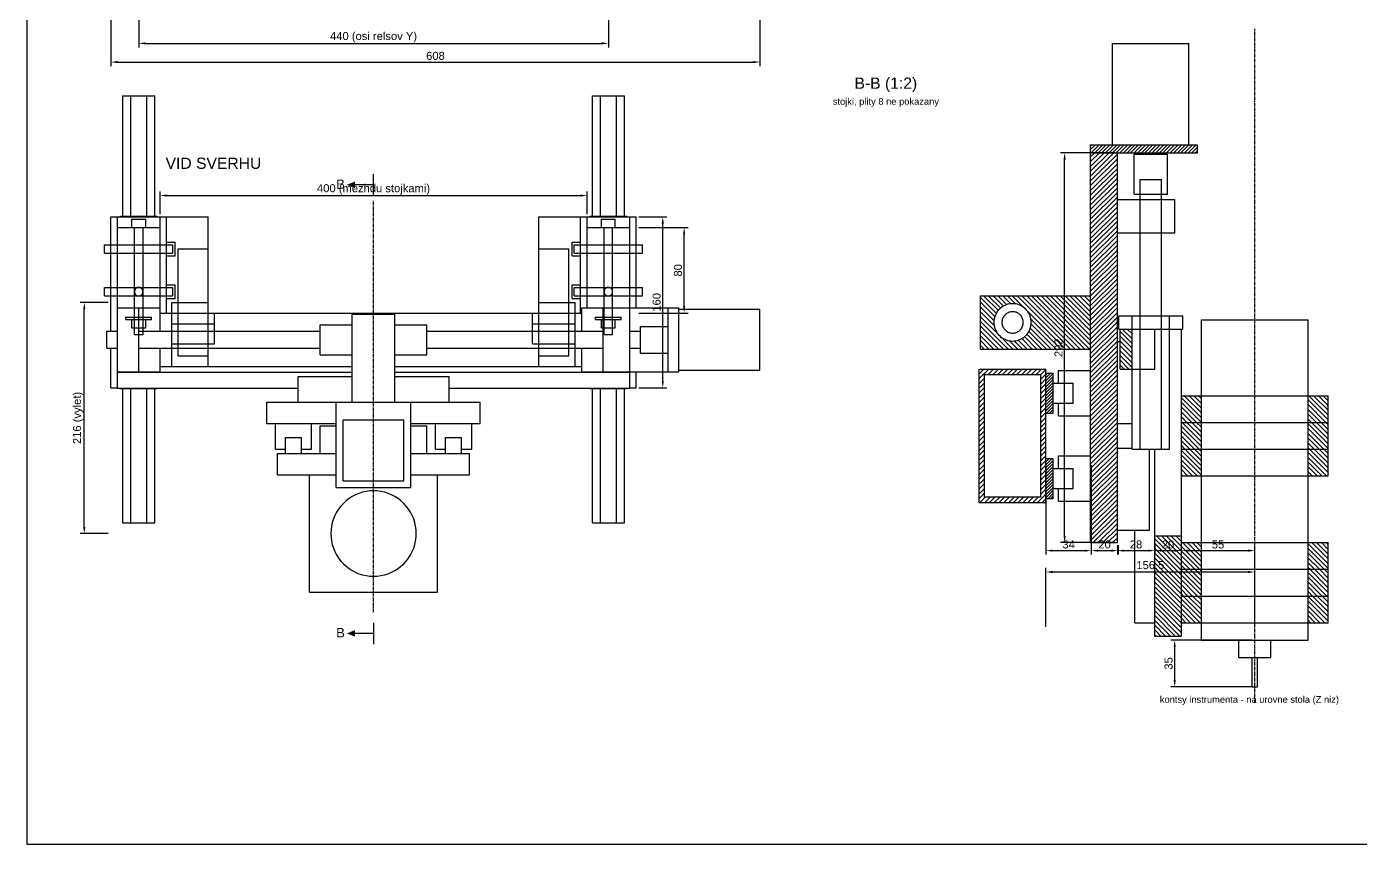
# Model space of a CAD drawing. Header units: millimetres. Extents: x 15 to 2636, y 5 to 589.
# Drawn here: x 20 to 519.8, y 5 to 311.2 of the extents above; entities that cross this region are included whole.
import ezdxf
from ezdxf.enums import TextEntityAlignment as Align

# ---------------------------------------------------------------- set-up
doc = ezdxf.new("R2010")
doc.units = ezdxf.units.MM
doc.header["$LTSCALE"] = 0.4
doc.linetypes.add('CENTER', pattern=[5.08, 3.175, -0.635, 0.635, -0.635])
doc.linetypes.add('DASHED', pattern=[1.524, 1.27, -0.254])
for name, color, linetype in [('Golova', 212, 'CONTINUOUS'), ('Krepezh', 6, 'CONTINUOUS'), ('Nevidimye', 8, 'DASHED'), ('Osevye', 8, 'CENTER'), ('Privod', 134, 'CONTINUOUS'), ('Rama', 7, 'CONTINUOUS'), ('Ramka', 7, 'CONTINUOUS'), ('Razmery', 8, 'CONTINUOUS'), ('Relsy', 5, 'CONTINUOUS'), ('Shtrihovka', 8, 'CONTINUOUS'), ('SHVP', 1, 'CONTINUOUS'), ('Tekst', 7, 'CONTINUOUS'), ('Uzly', 94, 'CONTINUOUS')]:
    doc.layers.add(name, color=color, linetype=linetype)
doc.styles.add('CHERT', font='arial.ttf')
doc.dimstyles.new('T1', dxfattribs={"dimtxt": 3, "dimasz": 2.5, "dimexe": 1.5, "dimexo": 1, "dimgap": 0.8, "dimtad": 1, "dimtxsty": 'CHERT', "dimcen": 2.5, "dimazin": 3, "dimtfac": 1, "dimtmove": 0, "dimatfit": 3})

msp = doc.modelspace()

# ---------------------------------------------------------------- hatches: boundary and pattern name
at = {"layer": 'Shtrihovka'}
h = msp.add_hatch(dxfattribs=at)
h.set_pattern_fill('ANSI31', scale=0.3)
h.paths.add_polyline_path([(458.75, 264), (418.75, 264), (418.75, 267), (458.75, 267)])
h = msp.add_hatch(dxfattribs=at)
h.set_pattern_fill('ANSI31', scale=0.4)
h.paths.add_polyline_path([(428.75, 118), (418.75, 118), (418.75, 264), (428.75, 264)])
h = msp.add_hatch(dxfattribs=at)
h.set_pattern_fill('ANSI31', scale=0.4, angle=90)
h.paths.add_polyline_path([(418.75, 190.5), (377.5, 190.5), (377.5, 210.5), (418.75, 210.5)])
h.paths.add_polyline_path([(396.5, 200.5), (396.2615, 202.3117), (395.5622, 204), (394.4497, 205.4497), (393, 206.5622), (391.3117, 207.2615), (389.5, 207.5), (387.6883, 207.2615), (386, 206.5622), (384.5503, 205.4497), (383.4378, 204), (382.7385, 202.3117), (382.5, 200.5), (382.7385, 198.6883), (383.4378, 197), (384.5503, 195.5503), (386, 194.4378), (387.6883, 193.7385), (389.5, 193.5), (391.3117, 193.7385), (393, 194.4378), (394.4497, 195.5503), (395.5622, 197), (396.2615, 198.6883)], flags=16)
h = msp.add_hatch(dxfattribs=at)
h.set_pattern_fill('ANSI31', scale=0.4, angle=90)
h.paths.add_polyline_path([(434.25, 183), (429.75, 183), (429.75, 198), (434.25, 198)])
h = msp.add_hatch(dxfattribs=at)
h.set_pattern_fill('ANSI31', scale=0.4)
h.paths.add_polyline_path([(402, 133), (377, 133), (377, 183), (402, 183)])
h.paths.add_polyline_path([(400, 135), (379, 135), (379, 181), (400, 181)], flags=16)
h = msp.add_hatch(dxfattribs=at)
h.set_pattern_fill('ANSI31', scale=0.25)
h.paths.add_polyline_path([(404.75, 166.5), (402, 166.5), (402, 181.5), (404.75, 181.5)])
h = msp.add_hatch(dxfattribs=at)
h.set_pattern_fill('ANSI31', scale=0.4, angle=90)
h.paths.add_polyline_path([(460.25, 163), (452.75, 163), (452.75, 173), (460.25, 173)])
h = msp.add_hatch(dxfattribs=at)
h.set_pattern_fill('ANSI31', scale=0.4, angle=90)
h.paths.add_polyline_path([(507.75, 163), (500.25, 163), (500.25, 173), (507.75, 173)])
h = msp.add_hatch(dxfattribs=at)
h.set_pattern_fill('ANSI31', scale=0.4, angle=90)
h.paths.add_polyline_path([(460.25, 153), (452.75, 153), (452.75, 163), (460.25, 163)])
h = msp.add_hatch(dxfattribs=at)
h.set_pattern_fill('ANSI31', scale=0.4, angle=90)
h.paths.add_polyline_path([(507.75, 153), (500.25, 153), (500.25, 163), (507.75, 163)])
h = msp.add_hatch(dxfattribs=at)
h.set_pattern_fill('ANSI31', scale=0.4, angle=90)
h.paths.add_polyline_path([(460.25, 143), (452.75, 143), (452.75, 153), (460.25, 153)])
h = msp.add_hatch(dxfattribs=at)
h.set_pattern_fill('ANSI31', scale=0.4, angle=90)
h.paths.add_polyline_path([(507.75, 143), (500.25, 143), (500.25, 153), (507.75, 153)])
h = msp.add_hatch(dxfattribs=at)
h.set_pattern_fill('ANSI31', scale=0.25)
h.paths.add_polyline_path([(404.75, 134.5), (402, 134.5), (402, 149.5), (404.75, 149.5)])
h = msp.add_hatch(dxfattribs=at)
h.set_pattern_fill('ANSI31', scale=0.4, angle=90)
h.paths.add_polyline_path([(452.75, 83), (442.75, 83), (442.75, 120.5), (452.75, 120.5)])
h = msp.add_hatch(dxfattribs=at)
h.set_pattern_fill('ANSI31', scale=0.4, angle=90)
h.paths.add_polyline_path([(460.25, 108), (452.75, 108), (452.75, 118), (460.25, 118)])
h = msp.add_hatch(dxfattribs=at)
h.set_pattern_fill('ANSI31', scale=0.4, angle=90)
h.paths.add_polyline_path([(507.75, 108), (500.25, 108), (500.25, 118), (507.75, 118)])
h = msp.add_hatch(dxfattribs=at)
h.set_pattern_fill('ANSI31', scale=0.4, angle=90)
h.paths.add_polyline_path([(460.25, 98), (452.75, 98), (452.75, 108), (460.25, 108)])
h = msp.add_hatch(dxfattribs=at)
h.set_pattern_fill('ANSI31', scale=0.4, angle=90)
h.paths.add_polyline_path([(507.75, 98), (500.25, 98), (500.25, 108), (507.75, 108)])
h = msp.add_hatch(dxfattribs=at)
h.set_pattern_fill('ANSI31', scale=0.4, angle=90)
h.paths.add_polyline_path([(460.25, 88), (452.75, 88), (452.75, 98), (460.25, 98)])
h = msp.add_hatch(dxfattribs=at)
h.set_pattern_fill('ANSI31', scale=0.4, angle=90)
h.paths.add_polyline_path([(507.75, 88), (500.25, 88), (500.25, 98), (507.75, 98)])

# ---------------------------------------------------------------- linework, layer by layer
at = {"layer": 'Golova'}
for p, q in [((418.75, 264), (428.75, 264)), ((418.75, 118), (418.75, 264)), ((428.75, 118), (428.75, 264)), ((445.25, 203), (452.75, 203)), ((460.25, 201.5), (500.25, 201.5)), ((460.25, 81.5), (460.25, 201.5)), ((500.25, 81.5), (500.25, 201.5)), ((452.75, 120.5), (452.75, 198)), ((110, 170.6), (190, 170.6)), ((110, 162.6), (110, 170.6)), ((190, 162.6), (190, 170.6)), ((452.75, 173), (507.75, 173)), ((452.75, 163), (452.75, 173)), ((507.75, 163), (507.75, 173)), ((110, 162.6), (136, 162.6)), ((164, 162.6), (190, 162.6)), ((452.75, 163), (507.75, 163)), ((452.75, 153), (452.75, 163)), ((452.75, 163), (507.75, 163)), ((507.75, 153), (507.75, 163)), ((114, 151.4), (136, 151.4)), ((114, 143.4), (114, 151.4)), ((114, 151.4), (136, 151.4)), ((114, 143.4), (114, 151.4)), ((164, 151.4), (186, 151.4)), ((164, 151.4), (186, 151.4)), ((186, 143.4), (186, 151.4)), ((186, 143.4), (186, 151.4)), ((442.75, 120.5), (442.75, 153)), ((452.75, 153), (507.75, 153)), ((452.75, 143), (452.75, 153)), ((452.75, 153), (507.75, 153)), ((507.75, 143), (507.75, 153)), ((114, 143.4), (136, 143.4)), ((114, 143.4), (136, 143.4)), ((126, 143.4), (136, 143.4)), ((126, 99.4), (126, 143.4)), ((126, 143.4), (136, 143.4)), ((126, 99.4), (126, 143.4)), ((126, 143.4), (136, 143.4)), ((126, 99.4), (126, 143.4)), ((126, 143.4), (136, 143.4)), ((126, 99.4), (126, 143.4)), ((126, 143.4), (136, 143.4)), ((126, 99.4), (126, 143.4)), ((126, 143.4), (136, 143.4)), ((126, 99.4), (126, 143.4)), ((164, 143.4), (186, 143.4)), ((164, 143.4), (186, 143.4)), ((164, 143.4), (174, 143.4)), ((164, 143.4), (174, 143.4)), ((164, 143.4), (174, 143.4)), ((164, 143.4), (174, 143.4)), ((164, 143.4), (174, 143.4)), ((164, 143.4), (174, 143.4)), ((174, 99.4), (174, 143.4)), ((174, 99.4), (174, 143.4)), ((174, 99.4), (174, 143.4)), ((174, 99.4), (174, 143.4)), ((174, 99.4), (174, 143.4)), ((174, 99.4), (174, 143.4)), ((452.75, 143), (507.75, 143)), ((142, 135.2564), (140.8228, 134.5064)), ((143.2381, 135.9009), (142, 135.2564)), ((144.5277, 136.4351), (143.2381, 135.9009)), ((145.8589, 136.8548), (144.5277, 136.4351)), ((147.2216, 137.1569), (145.8589, 136.8548)), ((148.6055, 137.3391), (147.2216, 137.1569)), ((150, 137.4), (148.6055, 137.3391)), ((151.3945, 137.3391), (150, 137.4)), ((152.7784, 137.1569), (151.3945, 137.3391)), ((154.1411, 136.8548), (152.7784, 137.1569)), ((155.4723, 136.4351), (154.1411, 136.8548)), ((156.7619, 135.9009), (155.4723, 136.4351)), ((158, 135.2564), (156.7619, 135.9009)), ((159.1772, 134.5064), (158, 135.2564)), ((136.8936, 130.5772), (136.1436, 129.4)), ((137.7433, 131.6846), (136.8936, 130.5772)), ((138.6863, 132.7137), (137.7433, 131.6846)), ((139.7154, 133.6567), (138.6863, 132.7137)), ((140.8228, 134.5064), (139.7154, 133.6567)), ((160.2846, 133.6567), (159.1772, 134.5064)), ((161.3137, 132.7137), (160.2846, 133.6567)), ((162.2567, 131.6846), (161.3137, 132.7137)), ((163.1064, 130.5772), (162.2567, 131.6846)), ((163.8564, 129.4), (163.1064, 130.5772)), ((134.5452, 125.5411), (134.2431, 124.1784)), ((134.9649, 126.8723), (134.5452, 125.5411)), ((135.4991, 128.1619), (134.9649, 126.8723)), ((136.1436, 129.4), (135.4991, 128.1619)), ((164.5009, 128.1619), (163.8564, 129.4)), ((165.0351, 126.8723), (164.5009, 128.1619)), ((165.4548, 125.5411), (165.0351, 126.8723)), ((165.7569, 124.1784), (165.4548, 125.5411)), ((134.0609, 122.7945), (134, 121.4)), ((134, 121.4), (134.0609, 120.0055)), ((134.2431, 124.1784), (134.0609, 122.7945)), ((134.0609, 120.0055), (134.2431, 118.6216)), ((165.9391, 122.7945), (165.7569, 124.1784)), ((165.7569, 118.6216), (165.9391, 120.0055)), ((166, 121.4), (165.9391, 122.7945)), ((165.9391, 120.0055), (166, 121.4)), ((442.75, 120.5), (452.75, 120.5)), ((442.75, 83), (442.75, 120.5)), ((442.75, 120.5), (452.75, 120.5)), ((452.75, 83), (452.75, 120.5)), ((134.2431, 118.6216), (134.5452, 117.2589)), ((134.5452, 117.2589), (134.9649, 115.9277)), ((134.9649, 115.9277), (135.4991, 114.6381)), ((164.5009, 114.6381), (165.0351, 115.9277)), ((165.0351, 115.9277), (165.4548, 117.2589)), ((165.4548, 117.2589), (165.7569, 118.6216)), ((418.75, 118), (428.75, 118)), ((452.75, 118), (507.75, 118)), ((452.75, 108), (452.75, 118)), ((507.75, 108), (507.75, 118)), ((135.4991, 114.6381), (136.1436, 113.4)), ((136.1436, 113.4), (136.8936, 112.2228)), ((136.8936, 112.2228), (137.7433, 111.1154)), ((137.7433, 111.1154), (138.6863, 110.0863)), ((138.6863, 110.0863), (139.7154, 109.1433)), ((160.2846, 109.1433), (161.3137, 110.0863)), ((161.3137, 110.0863), (162.2567, 111.1154)), ((162.2567, 111.1154), (163.1064, 112.2228)), ((163.1064, 112.2228), (163.8564, 113.4)), ((163.8564, 113.4), (164.5009, 114.6381)), ((139.7154, 109.1433), (140.8228, 108.2936)), ((140.8228, 108.2936), (142, 107.5436)), ((142, 107.5436), (143.2381, 106.8991)), ((143.2381, 106.8991), (144.5277, 106.3649)), ((144.5277, 106.3649), (145.8589, 105.9452)), ((145.8589, 105.9452), (147.2216, 105.6431)), ((147.2216, 105.6431), (148.6055, 105.4609)), ((148.6055, 105.4609), (150, 105.4)), ((150, 105.4), (151.3945, 105.4609)), ((151.3945, 105.4609), (152.7784, 105.6431)), ((152.7784, 105.6431), (154.1411, 105.9452)), ((154.1411, 105.9452), (155.4723, 106.3649)), ((155.4723, 106.3649), (156.7619, 106.8991)), ((156.7619, 106.8991), (158, 107.5436)), ((158, 107.5436), (159.1772, 108.2936)), ((159.1772, 108.2936), (160.2846, 109.1433)), ((452.75, 108), (507.75, 108)), ((452.75, 98), (452.75, 108)), ((452.75, 108), (507.75, 108)), ((507.75, 98), (507.75, 108)), ((126, 99.4), (174, 99.4)), ((126, 99.4), (174, 99.4)), ((126, 99.4), (174, 99.4)), ((126, 99.4), (174, 99.4)), ((126, 99.4), (174, 99.4)), ((126, 99.4), (174, 99.4)), ((452.75, 98), (507.75, 98)), ((452.75, 88), (452.75, 98)), ((452.75, 98), (507.75, 98)), ((507.75, 88), (507.75, 98)), ((452.75, 88), (507.75, 88)), ((442.75, 83), (452.75, 83)), ((460.25, 81.5), (500.25, 81.5)), ((474.25, 81.5), (486.25, 81.5)), ((474.25, 75), (474.25, 81.5)), ((486.25, 75), (486.25, 81.5)), ((474.25, 75), (486.25, 75)), ((479.25, 75), (481.25, 75)), ((479.25, 64), (479.25, 75)), ((481.25, 64), (481.25, 75)), ((479.25, 64), (481.25, 64))]:
    msp.add_line(p, q, dxfattribs=at)
at = {"layer": 'Krepezh'}
for p, q in [((59.4, 239.2), (64.6, 239.2)), ((59.4, 236), (59.4, 239.2)), ((59.4, 239.2), (64.6, 239.2)), ((59.4, 236), (59.4, 239.2)), ((59.4, 236), (64.6, 236)), ((59.4, 236), (64.6, 236)), ((60.4, 236), (63.6, 236)), ((60.4, 236), (63.6, 236)), ((64.6, 236), (64.6, 239.2)), ((64.6, 236), (64.6, 239.2)), ((235.4, 239.2), (240.6, 239.2)), ((235.4, 236), (235.4, 239.2)), ((235.4, 239.2), (240.6, 239.2)), ((235.4, 236), (235.4, 239.2)), ((235.4, 236), (240.6, 236)), ((235.4, 236), (240.6, 236)), ((236.4, 236), (239.6, 236)), ((236.4, 236), (239.6, 236)), ((240.6, 236), (240.6, 239.2)), ((240.6, 236), (240.6, 239.2)), ((72.4, 230.6), (75.6, 230.6)), ((72.4, 229.6), (72.4, 230.6)), ((72.4, 230.6), (75.6, 230.6)), ((72.4, 225.4), (72.4, 230.6)), ((75.6, 225.4), (75.6, 230.6)), ((75.6, 225.4), (75.6, 230.6)), ((224.4, 230.6), (227.6, 230.6)), ((224.4, 225.4), (224.4, 230.6)), ((224.4, 230.6), (227.6, 230.6)), ((224.4, 225.4), (224.4, 230.6)), ((227.6, 229.6), (227.6, 230.6)), ((227.6, 225.4), (227.6, 230.6)), ((49.2, 229.6), (51.6, 229.6)), ((49.2, 226.4), (49.2, 229.6)), ((49.2, 229.6), (51.6, 229.6)), ((49.2, 226.4), (49.2, 229.6)), ((49.2, 226.4), (51.6, 226.4)), ((49.2, 226.4), (51.6, 226.4)), ((72.4, 225.4), (72.4, 226.4)), ((72.4, 225.4), (75.6, 225.4)), ((72.4, 225.4), (75.6, 225.4)), ((224.4, 225.4), (227.6, 225.4)), ((224.4, 225.4), (227.6, 225.4)), ((227.6, 225.4), (227.6, 226.4)), ((248.4, 229.6), (250.8, 229.6)), ((248.4, 229.6), (250.8, 229.6)), ((248.4, 226.4), (250.8, 226.4)), ((248.4, 226.4), (250.8, 226.4)), ((250.8, 226.4), (250.8, 229.6)), ((250.8, 226.4), (250.8, 229.6)), ((49.2, 213.6), (51.6, 213.6)), ((49.2, 210.4), (49.2, 213.6)), ((49.2, 213.6), (51.6, 213.6)), ((49.2, 210.4), (49.2, 213.6)), ((49.2, 210.4), (51.6, 210.4)), ((49.2, 210.4), (51.6, 210.4)), ((72.4, 214.6), (75.6, 214.6)), ((72.4, 213.6), (72.4, 214.6)), ((72.4, 214.6), (75.6, 214.6)), ((72.4, 209.4), (72.4, 214.6)), ((72.4, 209.4), (72.4, 210.4)), ((75.6, 209.4), (75.6, 214.6)), ((75.6, 209.4), (75.6, 214.6)), ((224.4, 214.6), (227.6, 214.6)), ((224.4, 209.4), (224.4, 214.6)), ((224.4, 214.6), (227.6, 214.6)), ((224.4, 209.4), (224.4, 214.6)), ((227.6, 213.6), (227.6, 214.6)), ((227.6, 209.4), (227.6, 214.6)), ((227.6, 209.4), (227.6, 210.4)), ((248.4, 213.6), (250.8, 213.6)), ((248.4, 213.6), (250.8, 213.6)), ((248.4, 210.4), (250.8, 210.4)), ((248.4, 210.4), (250.8, 210.4)), ((250.8, 210.4), (250.8, 213.6)), ((250.8, 210.4), (250.8, 213.6)), ((72.4, 209.4), (75.6, 209.4)), ((72.4, 209.4), (75.6, 209.4)), ((224.4, 209.4), (227.6, 209.4)), ((224.4, 209.4), (227.6, 209.4))]:
    msp.add_line(p, q, dxfattribs=at)
at = {"layer": 'Nevidimye'}
for p, q in [((60.4, 196), (60.4, 236)), ((60.4, 196), (60.4, 236)), ((63.6, 196), (63.6, 236)), ((63.6, 196), (63.6, 236)), ((236.4, 196), (236.4, 236)), ((236.4, 196), (236.4, 236)), ((239.6, 196), (239.6, 236)), ((239.6, 196), (239.6, 236)), ((51.6, 229.6), (74.8, 229.6)), ((51.6, 229.6), (74.8, 229.6)), ((51.6, 226.4), (74.8, 226.4)), ((51.6, 226.4), (74.8, 226.4)), ((74.8, 226.4), (74.8, 229.6)), ((74.8, 226.4), (74.8, 229.6)), ((76.8, 228), (88, 228)), ((76.8, 188), (76.8, 228)), ((212, 228), (223.2, 228)), ((223.2, 188), (223.2, 228)), ((225.2, 229.6), (248.4, 229.6)), ((225.2, 226.4), (225.2, 229.6)), ((225.2, 229.6), (248.4, 229.6)), ((225.2, 226.4), (225.2, 229.6)), ((225.2, 226.4), (248.4, 226.4)), ((225.2, 226.4), (248.4, 226.4)), ((51.6, 213.6), (74.8, 213.6)), ((51.6, 213.6), (74.8, 213.6)), ((51.6, 210.4), (74.8, 210.4)), ((51.6, 210.4), (74.8, 210.4)), ((60.4061, 212.1394), (60.4, 212)), ((60.4, 212), (60.4061, 211.8606)), ((60.4243, 212.2778), (60.4061, 212.1394)), ((60.4061, 211.8606), (60.4243, 211.7222)), ((60.4545, 212.4141), (60.4243, 212.2778)), ((60.4243, 211.7222), (60.4545, 211.5859)), ((60.4965, 212.5472), (60.4545, 212.4141)), ((60.4545, 211.5859), (60.4965, 211.4528)), ((60.5499, 212.6762), (60.4965, 212.5472)), ((60.4965, 211.4528), (60.5499, 211.3238)), ((60.6144, 212.8), (60.5499, 212.6762)), ((60.5499, 211.3238), (60.6144, 211.2)), ((60.6894, 212.9177), (60.6144, 212.8)), ((60.6144, 211.2), (60.6894, 211.0823)), ((60.7743, 213.0285), (60.6894, 212.9177)), ((60.6894, 211.0823), (60.7743, 210.9715)), ((60.8686, 213.1314), (60.7743, 213.0285)), ((60.7743, 210.9715), (60.8686, 210.8686)), ((60.9715, 213.2257), (60.8686, 213.1314)), ((60.8686, 210.8686), (60.9715, 210.7743)), ((61.0823, 213.3106), (60.9715, 213.2257)), ((60.9715, 210.7743), (61.0823, 210.6894)), ((61.2, 213.3856), (61.0823, 213.3106)), ((61.0823, 210.6894), (61.2, 210.6144)), ((61.3238, 213.4501), (61.2, 213.3856)), ((61.2, 210.6144), (61.3238, 210.5499)), ((61.4528, 213.5035), (61.3238, 213.4501)), ((61.3238, 210.5499), (61.4528, 210.4965)), ((61.5859, 213.5455), (61.4528, 213.5035)), ((61.4528, 210.4965), (61.5859, 210.4545)), ((61.7222, 213.5757), (61.5859, 213.5455)), ((61.5859, 210.4545), (61.7222, 210.4243)), ((61.8606, 213.5939), (61.7222, 213.5757)), ((61.7222, 210.4243), (61.8606, 210.4061)), ((62, 213.6), (61.8606, 213.5939)), ((61.8606, 210.4061), (62, 210.4)), ((62.1394, 213.5939), (62, 213.6)), ((62, 210.4), (62.1394, 210.4061)), ((62.2778, 213.5757), (62.1394, 213.5939)), ((62.1394, 210.4061), (62.2778, 210.4243)), ((62.4141, 213.5455), (62.2778, 213.5757)), ((62.2778, 210.4243), (62.4141, 210.4545)), ((62.5472, 213.5035), (62.4141, 213.5455)), ((62.4141, 210.4545), (62.5472, 210.4965)), ((62.6762, 213.4501), (62.5472, 213.5035)), ((62.5472, 210.4965), (62.6762, 210.5499)), ((62.8, 213.3856), (62.6762, 213.4501)), ((62.6762, 210.5499), (62.8, 210.6144)), ((62.9177, 213.3106), (62.8, 213.3856)), ((62.8, 210.6144), (62.9177, 210.6894)), ((63.0285, 213.2257), (62.9177, 213.3106)), ((62.9177, 210.6894), (63.0285, 210.7743)), ((63.1314, 213.1314), (63.0285, 213.2257)), ((63.0285, 210.7743), (63.1314, 210.8686)), ((63.2257, 213.0285), (63.1314, 213.1314)), ((63.1314, 210.8686), (63.2257, 210.9715)), ((63.3106, 212.9177), (63.2257, 213.0285)), ((63.2257, 210.9715), (63.3106, 211.0823)), ((63.3856, 212.8), (63.3106, 212.9177)), ((63.3106, 211.0823), (63.3856, 211.2)), ((63.4501, 212.6762), (63.3856, 212.8)), ((63.3856, 211.2), (63.4501, 211.3238)), ((63.5035, 212.5472), (63.4501, 212.6762)), ((63.4501, 211.3238), (63.5035, 211.4528)), ((63.5455, 212.4141), (63.5035, 212.5472)), ((63.5035, 211.4528), (63.5455, 211.5859)), ((63.5757, 212.2778), (63.5455, 212.4141)), ((63.5455, 211.5859), (63.5757, 211.7222)), ((63.5939, 212.1394), (63.5757, 212.2778)), ((63.5757, 211.7222), (63.5939, 211.8606)), ((63.6, 212), (63.5939, 212.1394)), ((63.5939, 211.8606), (63.6, 212)), ((74.8, 210.4), (74.8, 213.6)), ((74.8, 210.4), (74.8, 213.6)), ((225.2, 213.6), (248.4, 213.6)), ((225.2, 210.4), (225.2, 213.6)), ((225.2, 213.6), (248.4, 213.6)), ((225.2, 210.4), (225.2, 213.6)), ((225.2, 210.4), (248.4, 210.4)), ((225.2, 210.4), (248.4, 210.4)), ((236.4061, 212.1394), (236.4, 212)), ((236.4, 212), (236.4061, 211.8606)), ((236.4243, 212.2778), (236.4061, 212.1394)), ((236.4061, 211.8606), (236.4243, 211.7222)), ((236.4545, 212.4141), (236.4243, 212.2778)), ((236.4243, 211.7222), (236.4545, 211.5859)), ((236.4965, 212.5472), (236.4545, 212.4141)), ((236.4545, 211.5859), (236.4965, 211.4528)), ((236.5499, 212.6762), (236.4965, 212.5472)), ((236.4965, 211.4528), (236.5499, 211.3238)), ((236.6144, 212.8), (236.5499, 212.6762)), ((236.5499, 211.3238), (236.6144, 211.2)), ((236.6894, 212.9177), (236.6144, 212.8)), ((236.6144, 211.2), (236.6894, 211.0823)), ((236.7743, 213.0285), (236.6894, 212.9177)), ((236.6894, 211.0823), (236.7743, 210.9715)), ((236.8686, 213.1314), (236.7743, 213.0285)), ((236.7743, 210.9715), (236.8686, 210.8686)), ((236.9715, 213.2257), (236.8686, 213.1314)), ((236.8686, 210.8686), (236.9715, 210.7743)), ((237.0823, 213.3106), (236.9715, 213.2257)), ((236.9715, 210.7743), (237.0823, 210.6894)), ((237.2, 213.3856), (237.0823, 213.3106)), ((237.0823, 210.6894), (237.2, 210.6144)), ((237.3238, 213.4501), (237.2, 213.3856)), ((237.2, 210.6144), (237.3238, 210.5499)), ((237.4528, 213.5035), (237.3238, 213.4501)), ((237.3238, 210.5499), (237.4528, 210.4965)), ((237.5859, 213.5455), (237.4528, 213.5035)), ((237.4528, 210.4965), (237.5859, 210.4545)), ((237.7222, 213.5757), (237.5859, 213.5455)), ((237.5859, 210.4545), (237.7222, 210.4243)), ((237.8606, 213.5939), (237.7222, 213.5757)), ((237.7222, 210.4243), (237.8606, 210.4061)), ((238, 213.6), (237.8606, 213.5939)), ((237.8606, 210.4061), (238, 210.4)), ((238.1394, 213.5939), (238, 213.6)), ((238, 210.4), (238.1394, 210.4061)), ((238.2778, 213.5757), (238.1394, 213.5939)), ((238.1394, 210.4061), (238.2778, 210.4243)), ((238.4141, 213.5455), (238.2778, 213.5757)), ((238.2778, 210.4243), (238.4141, 210.4545)), ((238.5472, 213.5035), (238.4141, 213.5455)), ((238.4141, 210.4545), (238.5472, 210.4965)), ((238.6762, 213.4501), (238.5472, 213.5035)), ((238.5472, 210.4965), (238.6762, 210.5499)), ((238.8, 213.3856), (238.6762, 213.4501)), ((238.6762, 210.5499), (238.8, 210.6144)), ((238.9177, 213.3106), (238.8, 213.3856)), ((238.8, 210.6144), (238.9177, 210.6894)), ((239.0285, 213.2257), (238.9177, 213.3106)), ((238.9177, 210.6894), (239.0285, 210.7743)), ((239.1314, 213.1314), (239.0285, 213.2257)), ((239.0285, 210.7743), (239.1314, 210.8686)), ((239.2257, 213.0285), (239.1314, 213.1314)), ((239.1314, 210.8686), (239.2257, 210.9715)), ((239.3106, 212.9177), (239.2257, 213.0285)), ((239.2257, 210.9715), (239.3106, 211.0823)), ((239.3856, 212.8), (239.3106, 212.9177)), ((239.3106, 211.0823), (239.3856, 211.2)), ((239.4501, 212.6762), (239.3856, 212.8)), ((239.3856, 211.2), (239.4501, 211.3238)), ((239.5035, 212.5472), (239.4501, 212.6762)), ((239.4501, 211.3238), (239.5035, 211.4528)), ((239.5455, 212.4141), (239.5035, 212.5472)), ((239.5035, 211.4528), (239.5455, 211.5859)), ((239.5757, 212.2778), (239.5455, 212.4141)), ((239.5455, 211.5859), (239.5757, 211.7222)), ((239.5939, 212.1394), (239.5757, 212.2778)), ((239.5757, 211.7222), (239.5939, 211.8606)), ((239.6, 212), (239.5939, 212.1394)), ((239.5939, 211.8606), (239.6, 212)), ((74.4, 208), (88, 208)), ((74.4, 184), (74.4, 208)), ((212, 208), (225.6, 208)), ((225.6, 184), (225.6, 208)), ((57.2, 202.4), (66.8, 202.4)), ((57.2, 201.6), (57.2, 202.4)), ((57.2, 202.4), (66.8, 202.4)), ((57.2, 201.6), (57.2, 202.4)), ((57.2, 201.6), (66.8, 201.6)), ((57.2, 201.6), (66.8, 201.6)), ((59.4, 201.6), (64.6, 201.6)), ((59.4, 198.4), (59.4, 201.6)), ((59.4, 201.6), (64.6, 201.6)), ((59.4, 198.4), (59.4, 201.6)), ((64.6, 198.4), (64.6, 201.6)), ((64.6, 198.4), (64.6, 201.6)), ((66.8, 201.6), (66.8, 202.4)), ((66.8, 201.6), (66.8, 202.4)), ((74.4, 204), (88, 204)), ((74.4, 200), (74.4, 204)), ((74.4, 200), (90.4, 200)), ((74.4, 192.4), (74.4, 200)), ((74.4, 200), (88, 200)), ((74.4, 192.4), (74.4, 200)), ((74.4, 200), (90.4, 200)), ((88, 184), (88, 204)), ((88, 188), (88, 204)), ((88, 192.4), (88, 200)), ((90.4, 200), (90.4, 204)), ((90.4, 192.4), (90.4, 200)), ((209.6, 200), (209.6, 204)), ((209.6, 200), (225.6, 200)), ((209.6, 192.4), (209.6, 200)), ((209.6, 200), (225.6, 200)), ((212, 184), (212, 204)), ((212, 188), (212, 204)), ((212, 204), (225.6, 204)), ((212, 200), (225.6, 200)), ((212, 192.4), (212, 200)), ((225.6, 200), (225.6, 204)), ((225.6, 192.4), (225.6, 200)), ((225.6, 192.4), (225.6, 200)), ((233.2, 202.4), (242.8, 202.4)), ((233.2, 201.6), (233.2, 202.4)), ((233.2, 202.4), (242.8, 202.4)), ((233.2, 201.6), (233.2, 202.4)), ((233.2, 201.6), (242.8, 201.6)), ((233.2, 201.6), (242.8, 201.6)), ((235.4, 201.6), (240.6, 201.6)), ((235.4, 198.4), (235.4, 201.6)), ((235.4, 201.6), (240.6, 201.6)), ((235.4, 198.4), (235.4, 201.6)), ((240.6, 198.4), (240.6, 201.6)), ((240.6, 198.4), (240.6, 201.6)), ((242.8, 201.6), (242.8, 202.4)), ((242.8, 201.6), (242.8, 202.4)), ((59.4, 198.4), (64.6, 198.4)), ((59.4, 198.4), (64.6, 198.4)), ((60.4, 196), (63.6, 196)), ((60.4, 196), (63.6, 196)), ((235.4, 198.4), (240.6, 198.4)), ((235.4, 198.4), (240.6, 198.4)), ((236.4, 196), (239.6, 196)), ((236.4, 196), (239.6, 196)), ((74.4, 192.4), (90.4, 192.4)), ((74.4, 192.4), (88, 192.4)), ((209.6, 192.4), (225.6, 192.4)), ((212, 192.4), (225.6, 192.4)), ((76.8, 188), (88, 188)), ((212, 188), (223.2, 188)), ((74.4, 184), (88, 184)), ((212, 184), (225.6, 184))]:
    msp.add_line(p, q, dxfattribs=at)
at = {"layer": 'Osevye'}
for p, q in [((480.25, 58), (480.25, 310.5)), ((150, 92), (150, 246))]:
    msp.add_line(p, q, dxfattribs=at)
at = {"layer": 'Privod'}
for p, q in [((427, 305), (455.5, 305)), ((427, 267), (427, 305)), ((455.5, 267), (455.5, 305)), ((427, 267), (455.5, 267)), ((435, 263.5), (447.5, 263.5)), ((435, 248.5), (435, 263.5)), ((447.5, 248.5), (447.5, 263.5)), ((435, 248.5), (447.5, 248.5)), ((264.4, 205.4), (294.8, 205.4)), ((264.4, 182.6), (264.4, 205.4)), ((294.8, 182.6), (294.8, 205.4)), ((250, 199), (260.4, 199)), ((250, 189), (250, 199)), ((250, 189), (260.4, 189)), ((264.4, 182.6), (294.8, 182.6)), ((138.6, 164), (161.4, 164)), ((138.6, 141.2), (138.6, 164)), ((161.4, 141.2), (161.4, 164)), ((138.6, 141.2), (161.4, 141.2))]:
    msp.add_line(p, q, dxfattribs=at)
at = {"layer": 'Rama'}
for p, q in [((150, 248), (150, 256)), ((150, 252), (143, 252)), ((54, 236), (70, 236)), ((54, 204), (54, 236)), ((70, 204), (70, 236)), ((230, 236), (246, 236)), ((230, 206), (230, 236)), ((246, 206), (246, 236)), ((54, 197.2), (54, 204)), ((70, 204), (228, 204)), ((54, 184), (54, 190.8)), ((70, 184), (142, 184)), ((158, 184), (228, 184)), ((377, 183), (402, 183)), ((377, 133), (377, 183)), ((379, 135), (379, 181)), ((379, 181), (400, 181)), ((400, 181), (400, 135)), ((402, 133), (402, 183)), ((400, 135), (379, 135)), ((377, 133), (402, 133)), ((150, 88), (150, 80)), ((150, 84), (143, 84))]:
    msp.add_line(p, q, dxfattribs=at)
for points in [[(143, 250.8), (143, 253.2), (140, 252)], [(143, 82.8), (143, 85.2), (140, 84)]]:
    msp.add_solid(points, dxfattribs=at)
at = {"layer": 'Ramka'}
for p, q in [((20, 589), (20, 5)), ((20, 5), (836, 5))]:
    msp.add_line(p, q, dxfattribs=at)
at = {"layer": 'Relsy'}
for p, q in [((56, 285.4), (68, 285.4)), ((56, 240.28), (56, 285.4)), ((59, 285.4), (65, 285.4)), ((59, 240.28), (59, 285.4)), ((65, 240.28), (65, 285.4)), ((68, 240.28), (68, 285.4)), ((232, 285.4), (244, 285.4)), ((232, 240.28), (232, 285.4)), ((235, 285.4), (241, 285.4)), ((235, 240.28), (235, 285.4)), ((241, 240.28), (241, 285.4)), ((244, 240.28), (244, 285.4)), ((54, 181.8), (54, 184)), ((54, 181.8), (54, 184)), ((54, 181.8), (142, 181.8)), ((54, 181.8), (142, 181.8)), ((54, 175.8), (54, 181.8)), ((54, 181.8), (142, 181.8)), ((54, 181.8), (142, 181.8)), ((54, 175.8), (54, 181.8)), ((70, 184), (142, 184)), ((70, 184), (142, 184)), ((158, 184), (228, 184)), ((158, 184), (228, 184)), ((158, 181.8), (246, 181.8)), ((158, 181.8), (246, 181.8)), ((158, 181.8), (246, 181.8)), ((158, 181.8), (246, 181.8)), ((246, 181.8), (246, 182)), ((246, 181.8), (246, 182)), ((246, 175.8), (246, 181.8)), ((246, 175.8), (246, 181.8)), ((402, 181.5), (404.75, 181.5)), ((402, 166.5), (402, 181.5)), ((404.75, 166.5), (404.75, 181.5)), ((54, 175.8), (121.72, 175.8)), ((54, 175.8), (121.72, 175.8)), ((56, 125.4), (56, 175.72)), ((59, 125.4), (59, 175.72)), ((65, 125.4), (65, 175.72)), ((68, 125.4), (68, 175.72)), ((178.28, 175.8), (246, 175.8)), ((178.28, 175.8), (246, 175.8)), ((232, 125.4), (232, 175.72)), ((235, 125.4), (235, 175.72)), ((241, 125.4), (241, 175.72)), ((244, 125.4), (244, 175.72)), ((404.75, 177.75), (412.25, 177.75)), ((404.75, 170.25), (404.75, 177.75)), ((412.25, 170.25), (412.25, 177.75)), ((404.75, 170.25), (412.25, 170.25)), ((402, 166.5), (404.75, 166.5)), ((117, 157.4), (123, 157.4)), ((117, 151.4), (117, 157.4)), ((123, 151.4), (123, 157.4)), ((177, 157.4), (183, 157.4)), ((177, 151.4), (177, 157.4)), ((183, 151.4), (183, 157.4)), ((117, 151.4), (123, 151.4)), ((177, 151.4), (183, 151.4)), ((442.75, 88), (442.75, 153)), ((402, 149.5), (404.75, 149.5)), ((402, 134.5), (402, 149.5)), ((404.75, 134.5), (404.75, 149.5)), ((404.75, 145.75), (412.25, 145.75)), ((404.75, 138.25), (404.75, 145.75)), ((412.25, 138.25), (412.25, 145.75)), ((404.75, 138.25), (412.25, 138.25)), ((402, 134.5), (404.75, 134.5)), ((56, 125.4), (68, 125.4)), ((59, 125.4), (65, 125.4)), ((232, 125.4), (244, 125.4)), ((235, 125.4), (241, 125.4)), ((435.25, 88), (435.25, 122.65)), ((435.25, 88), (442.75, 88))]:
    msp.add_line(p, q, dxfattribs=at)
at = {"layer": 'SHVP'}
for p, q in [((437.25, 254), (445.25, 254)), ((437.25, 153), (437.25, 254)), ((445.25, 153), (445.25, 254)), ((88, 204), (88, 228)), ((212, 204), (212, 228)), ((384.1377, 204.9995), (383.7659, 204.515)), ((384.5503, 205.4497), (384.1377, 204.9995)), ((385.0005, 205.8623), (384.5503, 205.4497)), ((385.485, 206.2341), (385.0005, 205.8623)), ((386, 206.5622), (385.485, 206.2341)), ((386.5417, 206.8442), (386, 206.5622)), ((387.1059, 207.0778), (386.5417, 206.8442)), ((387.6883, 207.2615), (387.1059, 207.0778)), ((388.2845, 207.3937), (387.6883, 207.2615)), ((388.8899, 207.4734), (388.2845, 207.3937)), ((389.5, 207.5), (388.8899, 207.4734)), ((390.1101, 207.4734), (389.5, 207.5)), ((390.7155, 207.3937), (390.1101, 207.4734)), ((391.3117, 207.2615), (390.7155, 207.3937)), ((391.8941, 207.0778), (391.3117, 207.2615)), ((392.4583, 206.8442), (391.8941, 207.0778)), ((393, 206.5622), (392.4583, 206.8442)), ((393.515, 206.2341), (393, 206.5622)), ((393.9995, 205.8623), (393.515, 206.2341)), ((394.4497, 205.4497), (393.9995, 205.8623)), ((394.8623, 204.9995), (394.4497, 205.4497)), ((395.2341, 204.515), (394.8623, 204.9995)), ((88, 204), (90.4, 204)), ((209.6, 204), (212, 204)), ((382.5266, 201.1101), (382.5, 200.5)), ((382.5, 200.5), (382.5266, 199.8899)), ((382.6063, 201.7155), (382.5266, 201.1101)), ((382.7385, 202.3117), (382.6063, 201.7155)), ((382.9222, 202.8941), (382.7385, 202.3117)), ((383.1558, 203.4583), (382.9222, 202.8941)), ((383.4378, 204), (383.1558, 203.4583)), ((383.7659, 204.515), (383.4378, 204)), ((385.5152, 200.8486), (385.5, 200.5)), ((385.5, 200.5), (385.5152, 200.1514)), ((385.5608, 201.1946), (385.5152, 200.8486)), ((385.5152, 200.1514), (385.5608, 199.8054)), ((385.6363, 201.5353), (385.5608, 201.1946)), ((385.7412, 201.8681), (385.6363, 201.5353)), ((385.8748, 202.1905), (385.7412, 201.8681)), ((386.0359, 202.5), (385.8748, 202.1905)), ((386.2234, 202.7943), (386.0359, 202.5)), ((386.4358, 203.0712), (386.2234, 202.7943)), ((386.6716, 203.3284), (386.4358, 203.0712)), ((386.9288, 203.5642), (386.6716, 203.3284)), ((387.2057, 203.7766), (386.9288, 203.5642)), ((387.5, 203.9641), (387.2057, 203.7766)), ((387.8095, 204.1252), (387.5, 203.9641)), ((388.1319, 204.2588), (387.8095, 204.1252)), ((388.4647, 204.3637), (388.1319, 204.2588)), ((388.8054, 204.4392), (388.4647, 204.3637)), ((389.1514, 204.4848), (388.8054, 204.4392)), ((389.5, 204.5), (389.1514, 204.4848)), ((389.8486, 204.4848), (389.5, 204.5)), ((390.1946, 204.4392), (389.8486, 204.4848)), ((390.5353, 204.3637), (390.1946, 204.4392)), ((390.8681, 204.2588), (390.5353, 204.3637)), ((391.1905, 204.1252), (390.8681, 204.2588)), ((391.5, 203.9641), (391.1905, 204.1252)), ((391.7943, 203.7766), (391.5, 203.9641)), ((392.0712, 203.5642), (391.7943, 203.7766)), ((392.3284, 203.3284), (392.0712, 203.5642)), ((392.5642, 203.0712), (392.3284, 203.3284)), ((392.7766, 202.7943), (392.5642, 203.0712)), ((392.9641, 202.5), (392.7766, 202.7943)), ((393.1252, 202.1905), (392.9641, 202.5)), ((393.2588, 201.8681), (393.1252, 202.1905)), ((393.3637, 201.5353), (393.2588, 201.8681)), ((393.4392, 201.1946), (393.3637, 201.5353)), ((393.4848, 200.8486), (393.4392, 201.1946)), ((393.4392, 199.8054), (393.4848, 200.1514)), ((393.5, 200.5), (393.4848, 200.8486)), ((393.4848, 200.1514), (393.5, 200.5)), ((395.5622, 204), (395.2341, 204.515)), ((395.8442, 203.4583), (395.5622, 204)), ((396.0778, 202.8941), (395.8442, 203.4583)), ((396.2615, 202.3117), (396.0778, 202.8941)), ((396.3937, 201.7155), (396.2615, 202.3117)), ((396.4734, 201.1101), (396.3937, 201.7155)), ((396.5, 200.5), (396.4734, 201.1101)), ((396.4734, 199.8899), (396.5, 200.5)), ((429.25, 203), (453.25, 203)), ((429.25, 198), (429.25, 203)), ((434.25, 203), (448.25, 203)), ((434.25, 153), (434.25, 203)), ((448.25, 153), (448.25, 203)), ((453.25, 198), (453.25, 203)), ((50, 197.2), (54, 197.2)), ((50, 190.8), (50, 197.2)), ((62, 197.2), (130, 197.2)), ((130, 199.6), (142, 199.6)), ((130, 188.4), (130, 199.6)), ((158, 199.6), (170, 199.6)), ((170, 188.4), (170, 199.6)), ((170, 197.2), (236, 197.2)), ((246, 197.2), (250, 197.2)), ((382.5266, 199.8899), (382.6063, 199.2845)), ((382.6063, 199.2845), (382.7385, 198.6883)), ((382.7385, 198.6883), (382.9222, 198.1059)), ((382.9222, 198.1059), (383.1558, 197.5417)), ((383.1558, 197.5417), (383.4378, 197)), ((383.4378, 197), (383.7659, 196.485)), ((383.7659, 196.485), (384.1377, 196.0005)), ((384.1377, 196.0005), (384.5503, 195.5503)), ((384.5503, 195.5503), (385.0005, 195.1377)), ((385.0005, 195.1377), (385.485, 194.7659)), ((385.5608, 199.8054), (385.6363, 199.4647)), ((385.6363, 199.4647), (385.7412, 199.1319)), ((385.7412, 199.1319), (385.8748, 198.8095)), ((385.8748, 198.8095), (386.0359, 198.5)), ((386.0359, 198.5), (386.2234, 198.2057)), ((386.2234, 198.2057), (386.4358, 197.9288)), ((386.4358, 197.9288), (386.6716, 197.6716)), ((386.6716, 197.6716), (386.9288, 197.4358)), ((386.9288, 197.4358), (387.2057, 197.2234)), ((387.2057, 197.2234), (387.5, 197.0359)), ((387.5, 197.0359), (387.8095, 196.8748)), ((387.8095, 196.8748), (388.1319, 196.7412)), ((388.1319, 196.7412), (388.4647, 196.6363)), ((388.4647, 196.6363), (388.8054, 196.5608)), ((388.8054, 196.5608), (389.1514, 196.5152)), ((389.1514, 196.5152), (389.5, 196.5)), ((389.5, 196.5), (389.8486, 196.5152)), ((389.8486, 196.5152), (390.1946, 196.5608)), ((390.1946, 196.5608), (390.5353, 196.6363)), ((390.5353, 196.6363), (390.8681, 196.7412)), ((390.8681, 196.7412), (391.1905, 196.8748)), ((391.1905, 196.8748), (391.5, 197.0359)), ((391.5, 197.0359), (391.7943, 197.2234)), ((391.7943, 197.2234), (392.0712, 197.4358)), ((392.0712, 197.4358), (392.3284, 197.6716)), ((392.3284, 197.6716), (392.5642, 197.9288)), ((392.5642, 197.9288), (392.7766, 198.2057)), ((392.7766, 198.2057), (392.9641, 198.5)), ((392.9641, 198.5), (393.1252, 198.8095)), ((393.1252, 198.8095), (393.2588, 199.1319)), ((393.2588, 199.1319), (393.3637, 199.4647)), ((393.3637, 199.4647), (393.4392, 199.8054)), ((393.515, 194.7659), (393.9995, 195.1377)), ((393.9995, 195.1377), (394.4497, 195.5503)), ((394.4497, 195.5503), (394.8623, 196.0005)), ((394.8623, 196.0005), (395.2341, 196.485)), ((395.2341, 196.485), (395.5622, 197)), ((395.5622, 197), (395.8442, 197.5417)), ((395.8442, 197.5417), (396.0778, 198.1059)), ((396.0778, 198.1059), (396.2615, 198.6883)), ((396.2615, 198.6883), (396.3937, 199.2845)), ((396.3937, 199.2845), (396.4734, 199.8899)), ((429.25, 198), (453.25, 198)), ((50, 190.8), (54, 190.8)), ((62, 190.8), (130, 190.8)), ((170, 190.8), (236, 190.8)), ((246, 190.8), (250, 190.8)), ((385.485, 194.7659), (386, 194.4378)), ((386, 194.4378), (386.5417, 194.1558)), ((386.5417, 194.1558), (387.1059, 193.9222)), ((387.1059, 193.9222), (387.6883, 193.7385)), ((387.6883, 193.7385), (388.2845, 193.6063)), ((388.2845, 193.6063), (388.8899, 193.5266)), ((388.8899, 193.5266), (389.5, 193.5)), ((389.5, 193.5), (390.1101, 193.5266)), ((390.1101, 193.5266), (390.7155, 193.6063)), ((390.7155, 193.6063), (391.3117, 193.7385)), ((391.3117, 193.7385), (391.8941, 193.9222)), ((391.8941, 193.9222), (392.4583, 194.1558)), ((392.4583, 194.1558), (393, 194.4378)), ((393, 194.4378), (393.515, 194.7659)), ((130, 188.4), (142, 188.4)), ((158, 188.4), (170, 188.4)), ((434.25, 153), (448.25, 153)), ((437.25, 153), (445.25, 153))]:
    msp.add_line(p, q, dxfattribs=at)
at = {"layer": 'Uzly'}
for p, q in [((418.75, 267), (458.75, 267)), ((418.75, 264), (418.75, 267)), ((458.75, 264), (458.75, 267)), ((418.75, 264), (458.75, 264)), ((428.75, 246.5), (450.25, 246.5)), ((428.75, 234), (428.75, 246.5)), ((450.25, 234), (450.25, 246.5)), ((51.6, 240), (88, 240)), ((51.6, 229.6), (51.6, 240)), ((51.6, 240), (54, 240)), ((51.6, 197.2), (51.6, 240)), ((54, 197.2), (54, 240)), ((55.2, 240.28), (68.8, 240.28)), ((55.2, 240), (55.2, 240.28)), ((68.8, 240), (68.8, 240.28)), ((70, 240), (72.4, 240)), ((70, 204), (70, 240)), ((72.4, 204), (72.4, 240)), ((88, 204), (88, 240)), ((212, 240), (248.4, 240)), ((212, 204), (212, 240)), ((227.6, 240), (230, 240)), ((227.6, 204), (227.6, 240)), ((230, 206), (230, 240)), ((231.2, 240.28), (244.8, 240.28)), ((231.2, 240), (231.2, 240.28)), ((244.8, 240), (244.8, 240.28)), ((246, 240), (248.4, 240)), ((246, 206), (246, 240)), ((248.4, 229.6), (248.4, 240)), ((248.4, 206), (248.4, 240)), ((428.75, 234), (450.25, 234)), ((51.6, 213.6), (51.6, 226.4)), ((248.4, 213.6), (248.4, 226.4)), ((51.6, 197.2), (51.6, 210.4)), ((248.4, 206), (248.4, 210.4)), ((377.5, 210.5), (418.75, 210.5)), ((377.5, 190.5), (377.5, 210.5)), ((418.75, 190.5), (418.75, 210.5)), ((54, 206), (70, 206)), ((54, 197.2), (54, 206)), ((54, 206), (62, 206)), ((54, 182), (54, 206)), ((62, 182), (62, 206)), ((70, 197.2), (70, 206)), ((88, 204), (88, 208)), ((212, 204), (212, 208)), ((228, 206), (260.4, 206)), ((228, 197.2), (228, 206)), ((236, 206), (246, 206)), ((236, 182), (236, 206)), ((246, 182), (246, 206)), ((260.4, 199), (260.4, 206)), ((260.4, 206), (264.4, 206)), ((260.4, 182), (260.4, 206)), ((264.4, 182), (264.4, 206)), ((142, 203.6), (158, 203.6)), ((142, 170.6), (142, 203.6)), ((158, 170.6), (158, 203.6)), ((429.75, 198), (442.75, 198)), ((429.75, 183), (429.75, 198)), ((442.75, 183), (442.75, 198)), ((51.6, 176), (51.6, 190.8)), ((51.6, 176), (51.6, 190.8)), ((54, 176), (54, 190.8)), ((54, 182), (54, 190.8)), ((70, 182), (70, 190.8)), ((228, 182), (228, 190.8)), ((377.5, 190.5), (418.75, 190.5)), ((428.75, 193.35), (429.75, 193.35)), ((428.75, 162.65), (428.75, 193.35)), ((260.4, 182), (260.4, 189)), ((54, 182), (70, 182)), ((54, 182), (62, 182)), ((121.72, 180.2), (142, 180.2)), ((121.72, 170.6), (121.72, 180.2)), ((158, 180.2), (178.28, 180.2)), ((178.28, 170.6), (178.28, 180.2)), ((228, 182), (260.4, 182)), ((236, 182), (246, 182)), ((246, 176), (246, 182)), ((248.4, 176), (248.4, 182)), ((248.4, 176), (248.4, 182)), ((260.4, 182), (264.4, 182)), ((406.75, 182.5), (418.75, 182.5)), ((406.75, 177.75), (406.75, 182.5)), ((418.75, 165.5), (418.75, 182.5)), ((429.75, 183), (442.75, 183)), ((51.6, 176), (54, 176)), ((51.6, 176), (54, 176)), ((55.2, 175.72), (55.2, 175.8)), ((55.2, 175.72), (68.8, 175.72)), ((68.8, 175.72), (68.8, 175.8)), ((121.72, 170.6), (121.72, 175.8)), ((178.28, 170.6), (178.28, 175.8)), ((231.2, 175.72), (231.2, 175.8)), ((231.2, 175.72), (244.8, 175.72)), ((244.8, 175.72), (244.8, 175.8)), ((246, 176), (248.4, 176)), ((246, 176), (248.4, 176)), ((121.72, 170.6), (146.28, 170.6)), ((121.72, 170.6), (146.28, 170.6)), ((136, 170.6), (164, 170.6)), ((136, 138.6), (136, 170.6)), ((142, 170.6), (158, 170.6)), ((153.72, 170.6), (178.28, 170.6)), ((153.72, 170.6), (178.28, 170.6)), ((164, 138.6), (164, 170.6)), ((406.75, 165.5), (406.75, 170.25)), ((406.75, 165.5), (418.75, 165.5)), ((113.2, 162.6), (126.8, 162.6)), ((113.2, 153), (113.2, 162.6)), ((113.2, 162.6), (126.8, 162.6)), ((113.2, 153), (113.2, 162.6)), ((126.8, 153), (126.8, 162.6)), ((126.8, 153), (126.8, 162.6)), ((130, 161.8), (136, 161.8)), ((130, 151.4), (130, 161.8)), ((164, 161.8), (170, 161.8)), ((170, 151.4), (170, 161.8)), ((173.2, 162.6), (186.8, 162.6)), ((173.2, 153), (173.2, 162.6)), ((173.2, 162.6), (186.8, 162.6)), ((173.2, 153), (173.2, 162.6)), ((186.8, 153), (186.8, 162.6)), ((186.8, 153), (186.8, 162.6)), ((428.75, 162.65), (434.25, 162.65)), ((113.2, 153), (117, 153)), ((113.2, 153), (117, 153)), ((123, 153), (126.8, 153)), ((123, 153), (126.8, 153)), ((130, 151.4), (136, 151.4)), ((164, 151.4), (170, 151.4)), ((173.2, 153), (177, 153)), ((173.2, 153), (177, 153)), ((183, 153), (186.8, 153)), ((183, 153), (186.8, 153)), ((406.75, 150.5), (418.75, 150.5)), ((406.75, 145.75), (406.75, 150.5)), ((418.75, 133.5), (418.75, 150.5)), ((428.75, 153.35), (434.25, 153.35)), ((428.75, 122.65), (428.75, 153.35)), ((440.75, 122.65), (440.75, 153)), ((136, 138.6), (164, 138.6)), ((406.75, 133.5), (406.75, 138.25)), ((406.75, 133.5), (418.75, 133.5)), ((428.75, 122.65), (440.75, 122.65))]:
    msp.add_line(p, q, dxfattribs=at)

# ---------------------------------------------------------------- texts
at = {"layer": 'Tekst', "style": 'CHERT'}
for s, height, p in [('B-B (1:2)', 4.2, (342, 288)), ('stojki, plity 8 ne pokazany', 2.5, (342, 282)), ('VID SVERHU', 4.2, (90, 258)), ('kontsy instrumenta - na urovne stola (Z niz)', 2.5, (478.25, 58))]:
    msp.add_text(s, height=height, dxfattribs=at).set_placement(p, align=Align.CENTER)
for p in [(136, 250.5), (136, 82.5)]:
    msp.add_text('B', height=3.5, dxfattribs=at).set_placement(p)

# ---------------------------------------------------------------- dimensions: what is measured, and where the dimension line sits
at = {"layer": 'Razmery'}
for base, p1, p2, text, override in [((51.6, 298), (51.6, 363.6), (294.8, 363.6), '608', {"dimlfac": 2.5}), ((62, 305), (62, 358.4), (238, 358.4), '440 (osi relsov Y)', {"dimlfac": 2.5}), ((70, 248), (70, 240), (230, 240), '400 (mezhdu stojkami)', {"dimlfac": 2.5}), ((402, 115), (402, 148), (419, 148), '34', {"dimlfac": 2}), ((419, 115), (419, 118), (429, 118), '20', {"dimlfac": 2}), ((428.75, 115), (428.75, 118), (442.75, 118), '28', {"dimlfac": 2}), ((442.75, 115), (442.75, 85.5), (452.75, 85.5), '20', {"dimlfac": 2}), ((452.75, 115), (452.75, 85.5), (480.25, 85.5), '55', {"dimlfac": 2}), ((402, 107), (402, 85.5), (480.25, 85.5), '156,5', {"dimlfac": 2})]:
    msp.add_linear_dim(base=base, p1=p1, p2=p2, text=text, dimstyle='T1', override=override, dxfattribs=at).render()
for base, p1, p2, text, override in [((409, 118), (428.75, 118), (428.75, 264), '292', {"dimlfac": 2}), ((258.4, 176), (248.4, 176), (248.4, 240), '160', {"dimlfac": 2.5}), ((266.4, 204), (248.4, 204), (248.4, 236), '80', {"dimlfac": 2.5}), ((41.6, 121.4), (51.6, 121.4), (51.6, 208), '216 (vylet)', {"dimlfac": 2.5}), ((450.25, 64), (480.25, 64), (480.25, 81.5), '35', {"dimlfac": 2})]:
    msp.add_linear_dim(base=base, p1=p1, p2=p2, angle=90, text=text, dimstyle='T1', override=override, dxfattribs=at).render()

doc.saveas('drawing.dxf')
